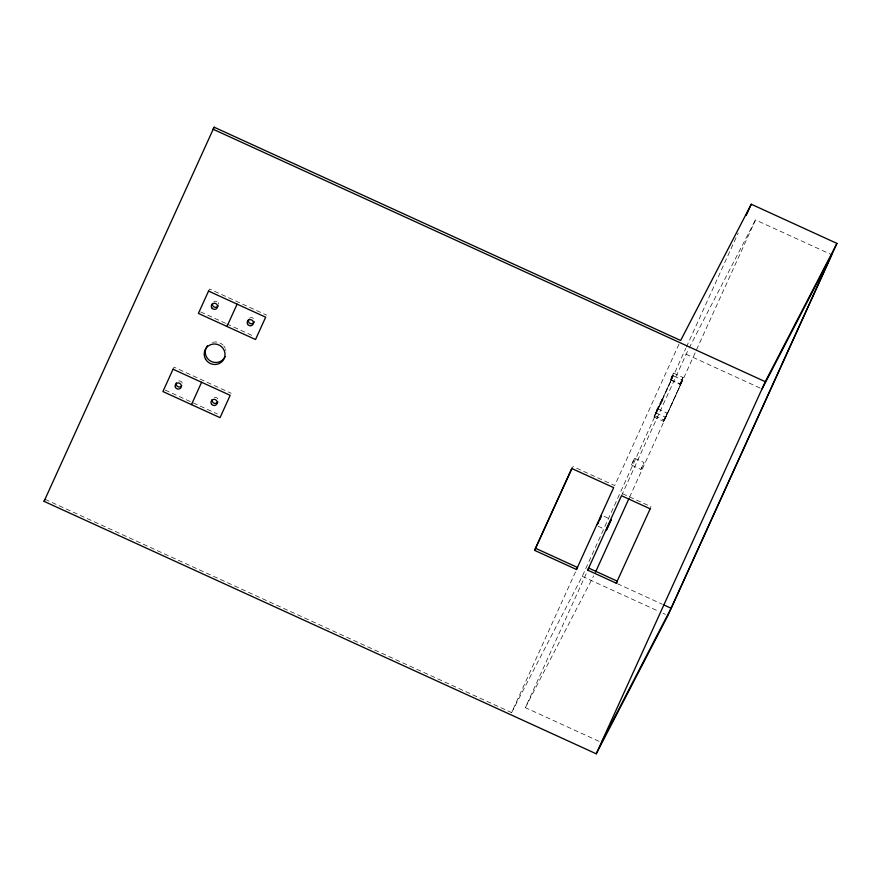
<?xml version="1.0" encoding="UTF-8"?>
<svg xmlns="http://www.w3.org/2000/svg" width="881" height="881" viewBox="0 0 881 881"><rect width="100%" height="100%" fill="white"/><g stroke="black" fill="none" stroke-linecap="round" stroke-linejoin="round"><path stroke-width="0.66" stroke-dasharray="4.41 3.3" d="M631.479 464.97L634.562 458.197L644.088 462.547L642.623 465.84L640.961 469.397L631.435 465.047L634.562 458.197M640.961 469.397L644.088 462.547M654.484 415.524L657.567 408.751L667.093 413.101L665.64 416.394L663.966 419.951L654.44 415.601L657.567 408.751M670.298 379.942L673.425 373.092L682.951 377.442L679.824 384.292L670.298 379.942L671.763 376.65M663.966 419.951L667.093 413.101M673.425 373.115L671.972 376.374M679.824 384.292L681.277 380.999M682.951 377.442L681.498 380.724M45.096 499.318L511.608 712.597L576.394 569.974M678.932 344.24L614.718 485.607L572.826 466.456M656.246 410.623L662.127 399.148L663.085 399.589L657.193 411.064L656.246 410.623L656.664 409.698L657.611 410.128M662.127 399.148L661.708 400.084L662.655 400.514L663.085 399.589M654.098 417.01L673.106 375.735L682.621 380.096L665.717 417.308L663.613 421.36L654.098 417.01L673.106 375.735M511.608 712.597L582.242 576.35L685.814 348.314M686.387 347.059L738.179 233.047M599.025 741.328L525.362 707.652L588.178 569.357M621.501 495.706L688.457 349.261M663.613 421.36L682.621 380.096M629.552 497.225L755.513 219.909L831.675 254.741M208.544 291.071L209.601 289.045L266.723 315.167M173.05 369.216L174.097 367.19L231.229 393.311M689.096 348.039L755.513 219.909M525.362 707.652L593.673 575.866M685.936 354.14L762.098 388.962M671.003 379.799L680.517 384.149M656.202 412.947L665.717 417.308M622.548 493.679L651.114 506.74M200.692 311.94L225.536 323.294M226.769 323.867L254.091 336.355M604.047 516.321L611.194 519.592M598.078 526.232L604.025 528.952M617.405 583.707L662.358 604.256M582.242 576.35L657.986 610.985M662.964 613.253L665.441 614.387M165.199 390.085L217.354 413.938M212.508 342.379A10.473 10.22 27.4 0 1 222.992 345.066M223.829 346.013A10.473 10.22 27.4 0 1 225.14 348.149M225.591 349.317A10.473 10.22 27.4 0 1 225.899 350.517M178.733 380.955A3.139 3.061 27.4 0 1 182.356 383.51M249.378 318.294A3.139 3.061 27.4 0 1 254.224 319.429M214.27 397.441A3.139 3.061 27.4 0 1 217.827 398.84M213.852 301.621A3.139 3.061 27.4 0 1 216.968 301.588M218.158 302.701A3.139 3.061 27.4 0 1 218.62 304.231"/><path stroke-width="1.32" d="M597.318 524.658L597.792 523.6M601.238 516.266L600.765 517.323M598.067 522.973L598.706 521.574M600.49 517.951L599.851 519.35M44.05 501.344L214.127 127.194L680.639 340.484L751.262 204.227L836.95 243.409L667.93 615.522L596.25 753.806L44.05 501.344L45.096 499.318M191.474 404.61L201.606 382.277M226.968 326.466L237.11 304.132M534.591 550.35L571.78 468.483L613.672 487.634L576.482 569.5L534.591 550.35L572.265 467.701M746.141 215.504L751.262 204.227M587.693 570.139L588.739 568.102L617.306 581.163L616.26 583.189L587.693 570.139L621.501 495.706L650.057 508.766M595.501 572.176L628.979 498.481M616.26 583.189L650.541 507.985M596.25 753.806L765.27 381.682L836.95 243.409M601.525 742.474L671.102 608.253L831.675 254.741L762.098 388.962M599.036 520.836L599.52 520.087M608.694 525.186L606.414 530.032L611.194 519.592L608.903 524.437M599.719 519.35L600.368 517.951M598.188 522.973L598.507 522.29M600.655 517.323L601.349 515.87M214.127 127.194L213.07 129.221L765.27 381.682M576.482 569.5L577.529 567.474L535.637 548.323M663.613 604.829L671.102 608.253M225.184 356.574A10.473 10.22 27.4 0 1 211.44 361.529A10.473 10.22 27.4 0 1 206.143 347.874M206.727 346.784A10.473 10.22 27.4 0 1 207.431 345.77M181.849 385.801A3.139 3.061 27.4 0 1 176.343 382.905M254.334 321.785A3.139 3.061 27.4 0 1 250.336 323.558A3.139 3.061 27.4 0 1 248.453 319.583M217.937 401.912A3.139 3.061 27.4 0 1 212.134 399.655M218.257 305.784A3.139 3.061 27.4 0 1 212.453 303.516M173.05 369.216L162.908 391.549L220.03 417.66L230.172 395.338L173.05 369.216M208.544 291.071L198.401 313.405L255.523 339.515L265.666 317.193L208.544 291.071M205.515 359.074A10.473 10.22 27.4 0 0 223.554 359.69A10.473 10.22 27.4 0 0 214.766 343.986A10.473 10.22 27.4 0 0 205.515 359.074M175.407 387.288A3.139 3.061 27.4 0 0 180.803 387.838A3.139 3.061 27.4 0 0 178.491 382.96A3.139 3.061 27.4 0 0 175.407 387.288M247.517 323.966A3.139 3.061 27.4 0 0 252.913 324.516A3.139 3.061 27.4 0 0 250.6 319.649A3.139 3.061 27.4 0 0 247.517 323.966M211.473 404.016A3.139 3.061 27.4 0 0 216.88 403.939A3.139 3.061 27.4 0 0 214.028 399.357A3.139 3.061 27.4 0 0 211.473 404.016M211.792 307.876A3.139 3.061 27.4 0 0 217.2 307.81A3.139 3.061 27.4 0 0 214.347 303.218A3.139 3.061 27.4 0 0 211.792 307.876"/></g></svg>
